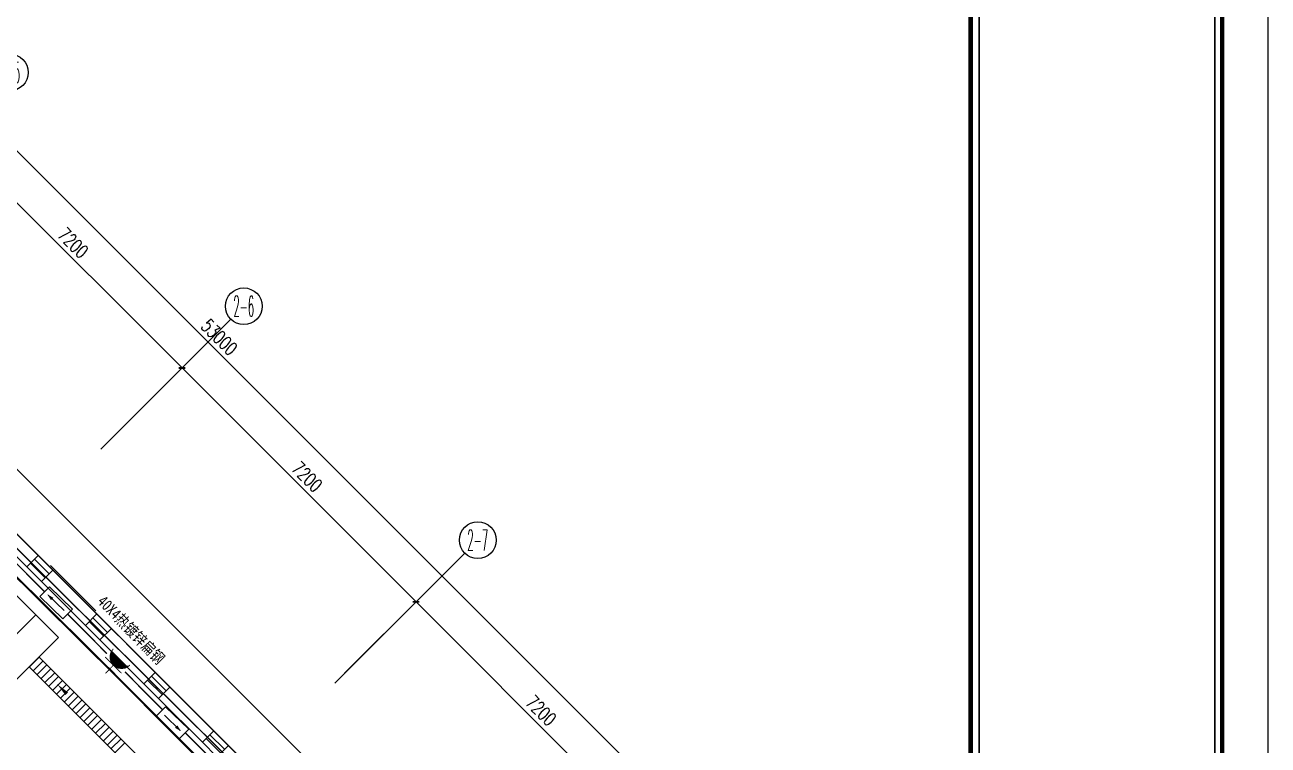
# Model space of a CAD drawing. Extents: x 815029915 to 815825525, y 579155098 to 579748855.
# Drawn here: x 815228619 to 815255670, y 579566485 to 579582167 of the extents above; entities that cross this region are included whole.
import ezdxf
from ezdxf.enums import TextEntityAlignment as Align

# ---------------------------------------------------------------- set-up
doc = ezdxf.new("R2010")
doc.units = 0
doc.header["$LTSCALE"] = 100
doc.header["$MEASUREMENT"] = 0
doc.linetypes.add('HIDDEN', pattern=[0.375, 0.25, -0.125])
for name, color, linetype in [('AXIS', 3, 'Continuous'), ('AXIS_TEXT', 7, 'Continuous'), ('BR-消防应急灯具', 3, 'Continuous'), ('DIM_SYMB', 3, 'Continuous'), ('GROUND', 2, 'Continuous'), ('TK', 7, 'Continuous'), ('WALL', 9, 'Continuous'), ('WINDOW', 4, 'Continuous'), ('ZG-图框层', 4, 'Continuous'), ('zm', 1, 'Continuous'), ('电-强电平面-线缆', 3, 'Continuous'), ('电-接地防雷-接地线', 132, 'Continuous'), ('设备-插座', 3, 'Continuous')]:
    doc.layers.add(name, color=color, linetype=linetype)
doc.styles.add('_TCH_AXIS', font='COMPLEX', dxfattribs={"bigfont": 'GBCBIG'})
doc.styles.add('_TCH_DIM_T3', font='SIMPLEX', dxfattribs={"width": 0.705882, "bigfont": 'GBCBIG'})
doc.styles.add('COMPLEX', font='COMPLEX')
doc.styles.add('IDQSTYLE', font='txt.shx', dxfattribs={"width": 0.7, "bigfont": 'hztxt.shx'})
doc.styles.add('ST', font='')
doc.styles.get("Standard").update_dxf_attribs({"font": 'gbenor.shx', "bigfont": 'gbcbig.shx'})
doc.styles.get('ST').set_extended_font_data('SimSun')
doc.linetypes.add('GDLine', pattern='A,1,-3,5.8,["|",Standard,S=4,R=-45,X=-1.407,Y=-0.7],-0.1,["|",Standard,S=4,R=-45,X=-1.407,Y=-0.7],-0.1,["|",Standard,S=4,R=-45,X=-1.407,Y=-0.7],-0.1,["|",Standard,S=4,R=-45,X=-1.407,Y=-0.7],-0.1,5.8,-3,1', length=20)
doc.dimstyles.new('_TCH_ARCH-100', dxfattribs={"dimscale": 100, "dimtxt": 2.975, "dimasz": 1, "dimexe": 2.5, "dimexo": 3, "dimgap": 1, "dimtad": 1, "dimdec": 0, "dimzin": 0, "dimdsep": 46, "dimtxsty": '_TCH_DIM_T3', "dimblk": 'ARCHTICK', "dimcen": 0.09, "dimclrt": 7, "dimazin": 2, "dimtfac": 1, "dimtdec": 0, "dimtix": 1, "dimtmove": 2, "dimatfit": 3, "dimfxl": 0, "dimtolj": 1, "dimtzin": 0, "dimarcsym": 0})

# ---------------------------------------------------------------- blocks, each defined once
blk = doc.blocks.new('CCIAD-TK-A0-图签')
at = {"layer": 'TK', "const_width": 1}
blk.add_lwpolyline([(1124.29, 10.46), (1124.29, 831)], dxfattribs=at)
at = {"layer": 'TK'}
blk.add_lwpolyline([(1124.29, 10.46), (1179, 10.46), (1179, 831)], dxfattribs=at)
at = {"layer": 'TK', "const_width": 0.347}
blk.add_lwpolyline([(1126.12, 756.84), (1177.39, 756.84), (1177.39, 189.94), (1126.12, 189.94)], close=True, dxfattribs=at)
blk = doc.blocks.new('*X51')
at = {"color": 0, "linetype": 'Continuous'}
for p, q in [((162.29, 154.93), (164.49, 157.14)), ((159.6, 156.77), (159.62, 156.79)), ((159.66, 156.55), (159.91, 156.79)), ((159.75, 156.35), (160.19, 156.79)), ((159.84, 156.17), (160.47, 156.79)), ((159.95, 155.99), (160.75, 156.79)), ((160.08, 155.83), (161.04, 156.79)), ((160.21, 155.68), (161.32, 156.79)), ((160.35, 155.55), (161.6, 156.79)), ((160.51, 155.42), (161.89, 156.79)), ((160.68, 155.3), (162.17, 156.79)), ((160.86, 155.2), (162.45, 156.79)), ((161.05, 155.11), (162.73, 156.79)), ((161.26, 155.03), (163.02, 156.79)), ((161.48, 154.98), (163.3, 156.79)), ((161.72, 154.93), (163.58, 156.79)), ((161.99, 154.92), (163.87, 156.79)), ((162.63, 155), (164.43, 156.79)), ((163.08, 155.16), (164.27, 156.35))]:
    blk.add_line(p, q, dxfattribs=at)
blk = doc.blocks.new('HC000134')
at = {"color": 0, "linetype": 'Continuous', "const_width": 0.2}
blk.add_lwpolyline([(-2.5, 5, 0.198912), (-1.77, 3.23, 0.198912), (0, 2.5, 0.198912), (1.77, 3.23, 0.198912), (2.5, 5)], format="xyb", dxfattribs=at)
for points in [[(-2.42, 4.38), (2.42, 4.38)], [(-2.55, 2.48), (2.48, 2.48)], [(0, 2.5), (0, 0)]]:
    blk.add_lwpolyline(points, dxfattribs=at)
at = {"color": 0, "linetype": 'Continuous'}
blk.add_blockref('*X51', (-162.01, -152.42), dxfattribs=at)
at = {"color": 0, "style": 'IDQSTYLE', "width": 0.7}
blk.add_attdef('PSFHATT', (4.5, 0), '', height=2.5, dxfattribs=at)
blk = doc.blocks.new('BR-DZX')
at = {"color": 7}
blk.add_line((55, -75), (295, -75), dxfattribs=at)
at = {"color": 3}
blk.add_solid([(115, -93), (42, -75), (115, -57)], dxfattribs=at)
at = {"layer": 'BR-消防应急灯具', "color": 3}
for p, q in [((0, 0), (350, 0)), ((0, 0), (0, -150)), ((350, 0), (350, -150)), ((350, -150), (0, -150))]:
    blk.add_line(p, q, dxfattribs=at)
at = {"flags": 1}
blk.add_attdef('A', (0, 0), '', height=2.5, dxfattribs=at)
blk = doc.blocks.new('$TCHSYS$WIN2D')
for p, q in [((-0.5, 0.5), (0.5, 0.5)), ((-0.5, 0.5), (-0.5, -0.5)), ((0.5, 0.167), (-0.5, 0.167)), ((0.5, 0.5), (0.5, -0.5)), ((0.5, -0.167), (-0.5, -0.167)), ((-0.5, -0.5), (0.5, -0.5))]:
    blk.add_line(p, q)
blk = doc.blocks.new('_AXISO')
blk.add_circle((0, 0), 0.5)
at = {"layer": 'AXIS_TEXT', "style": 'COMPLEX', "width": 1.041667}
blk.add_attdef('A', text='', height=0.56, dxfattribs=at).set_placement((-0.25, -0.28), (0.25, -0.28), align=Align.FIT)
blk = doc.blocks.new('_ArchTick')
at = {"color": 0, "linetype": 'ByBlock', "const_width": 0.4}
blk.add_lwpolyline([(-0.5, -0.5), (0.5, 0.5)], dxfattribs=at)
blk = doc.blocks.new('*D169')
at = {"layer": 'AXIS', "color": 0, "lineweight": -2, "transparency": 16777216}
for p, q in [((815211815, 579591808), (815214114, 579594106)), ((815213937, 579593930), (815251413, 579556453)), ((815249292, 579554332), (815251590, 579556630))]:
    blk.add_line(p, q, dxfattribs=at)
at = {"layer": 'Defpoints', "color": 0, "transparency": 16777216}
for p in [(815211603, 579591596), (815251413, 579556453), (815249080, 579554120)]:
    blk.add_point(p, dxfattribs=at)
at = {"layer": 'AXIS', "color": 0, "lineweight": -2, "transparency": 16777216, "xscale": 100, "yscale": 100, "zscale": 100}
for p, rotation in [((815213937, 579593930), 135.0000000001822), ((815251413, 579556453), 315.0000000001822)]:
    blk.add_blockref('_ArchTick', p, dxfattribs=dict(at, rotation=rotation))
at = {"layer": 'AXIS', "color": 7, "transparency": 16777216, "insert": (815232851, 579575367), "char_height": 297.5, "attachment_point": 5, "rotation": 315, "style": '_TCH_DIM_T3'}
blk.add_mtext('\\A1;53000', dxfattribs=at)
blk = doc.blocks.new('*D177')
at = {"layer": 'AXIS', "color": 0, "lineweight": -2, "transparency": 16777216}
for p, q in [((815225392, 579578232), (815227124, 579579964)), ((815226948, 579579788), (815232039, 579574696)), ((815230483, 579573141), (815232215, 579574873))]:
    blk.add_line(p, q, dxfattribs=at)
at = {"layer": 'Defpoints', "color": 0, "transparency": 16777216}
for p in [(815225180, 579578020), (815232039, 579574696), (815230271, 579572929)]:
    blk.add_point(p, dxfattribs=at)
at = {"layer": 'AXIS', "color": 0, "lineweight": -2, "transparency": 16777216, "xscale": 100, "yscale": 100, "zscale": 100}
for p, rotation in [((815226948, 579579788), 135.0000000006708), ((815232039, 579574696), 315.0000000006708)]:
    blk.add_blockref('_ArchTick', p, dxfattribs=dict(at, rotation=rotation))
at = {"layer": 'AXIS', "color": 7, "transparency": 16777216, "insert": (815229669, 579577418), "char_height": 297.5, "attachment_point": 5, "rotation": 315, "style": '_TCH_DIM_T3'}
blk.add_mtext('\\A1;7200', dxfattribs=at)
blk = doc.blocks.new('*D178')
at = {"layer": 'AXIS', "color": 0, "lineweight": -2, "transparency": 16777216}
for p, q in [((815230483, 579573141), (815232215, 579574873)), ((815232039, 579574696), (815237130, 579569605)), ((815235574, 579568050), (815237307, 579569782))]:
    blk.add_line(p, q, dxfattribs=at)
at = {"layer": 'Defpoints', "color": 0, "transparency": 16777216}
for p in [(815230271, 579572929), (815237130, 579569605), (815235362, 579567837)]:
    blk.add_point(p, dxfattribs=at)
at = {"layer": 'AXIS', "color": 0, "lineweight": -2, "transparency": 16777216, "xscale": 100, "yscale": 100, "zscale": 100}
for p, rotation in [((815232039, 579574696), 135.0000000006708), ((815237130, 579569605), 315.0000000006708)]:
    blk.add_blockref('_ArchTick', p, dxfattribs=dict(at, rotation=rotation))
at = {"layer": 'AXIS', "color": 7, "transparency": 16777216, "insert": (815234760, 579572327), "char_height": 297.5, "attachment_point": 5, "rotation": 315, "style": '_TCH_DIM_T3'}
blk.add_mtext('\\A1;7200', dxfattribs=at)
blk = doc.blocks.new('*D179')
at = {"layer": 'AXIS', "color": 0, "lineweight": -2, "transparency": 16777216}
for p, q in [((815235574, 579568050), (815237307, 579569782)), ((815237130, 579569605), (815242221, 579564514)), ((815240665, 579562958), (815242398, 579564691))]:
    blk.add_line(p, q, dxfattribs=at)
at = {"layer": 'Defpoints', "color": 0, "transparency": 16777216}
for p in [(815235362, 579567837), (815242221, 579564514), (815240453, 579562746)]:
    blk.add_point(p, dxfattribs=at)
at = {"layer": 'AXIS', "color": 0, "lineweight": -2, "transparency": 16777216, "xscale": 100, "yscale": 100, "zscale": 100}
for p, rotation in [((815237130, 579569605), 135), ((815242221, 579564514), 315)]:
    blk.add_blockref('_ArchTick', p, dxfattribs=dict(at, rotation=rotation))
at = {"layer": 'AXIS', "color": 7, "transparency": 16777216, "insert": (815239851, 579567236), "char_height": 297.5, "attachment_point": 5, "rotation": 315, "style": '_TCH_DIM_T3'}
blk.add_mtext('\\A1;7200', dxfattribs=at)
blk = doc.blocks.new('ll')
at = {"layer": 'ZG-图框层'}
blk.add_lwpolyline([(815136770, 579524220), (815255670, 579524220), (815255670, 579608320), (815136770, 579608320)], close=True, dxfattribs=at)

msp = doc.modelspace()

# ---------------------------------------------------------------- linework, layer by layer
for p, q in [((815243211, 579556311.6), (815218108.7, 579581413.9)), ((815228291.1, 579569888.1), (815229351.7, 579568827.4)), ((815228856.7, 579569322.4), (815228291.1, 579569888.1)), ((815228291.1, 579568756.7), (815228856.7, 579569322.4)), ((815229351.7, 579568827.4), (815228291.1, 579567766.8)), ((815228927.4, 579568403.1), (815228715.3, 579568191)), ((815228715.3, 579568191), (815239569.4, 579557336.9)), ((815239781.5, 579557549.1), (815228927.4, 579568403.1))]:
    msp.add_line(p, q)
at = {"color": 252, "linetype": 'Continuous'}
for p, q in [((815228716.4, 579568189.9), (815228928.6, 579568402)), ((815228801.3, 579568105), (815229013.4, 579568317.2)), ((815228886.1, 579568020.2), (815229098.3, 579568232.3)), ((815228971, 579567935.3), (815229183.1, 579568147.5)), ((815229055.8, 579567850.5), (815229268, 579568062.6)), ((815229140.7, 579567765.6), (815229352.8, 579567977.8)), ((815229225.6, 579567680.8), (815229437.7, 579567892.9)), ((815229310.4, 579567595.9), (815229522.5, 579567808.1)), ((815229395.3, 579567511.1), (815229607.4, 579567723.2)), ((815229480.1, 579567426.2), (815229692.2, 579567638.3)), ((815229565, 579567341.4), (815229777.1, 579567553.5)), ((815229649.8, 579567256.5), (815229862, 579567468.6)), ((815229734.7, 579567171.7), (815229946.8, 579567383.8)), ((815229819.5, 579567086.8), (815230031.7, 579567298.9)), ((815229904.4, 579567002), (815230116.5, 579567214.1)), ((815229989.2, 579566917.1), (815230201.4, 579567129.2)), ((815230074.1, 579566832.2), (815230286.2, 579567044.4)), ((815230158.9, 579566747.4), (815230371.1, 579566959.5)), ((815230243.8, 579566662.5), (815230455.9, 579566874.7)), ((815230328.6, 579566577.7), (815230540.8, 579566789.8)), ((815230413.5, 579566492.8), (815230625.6, 579566705)), ((815230498.3, 579566408), (815230710.5, 579566620.1)), ((815230583.2, 579566323.1), (815230795.3, 579566535.3))]:
    msp.add_line(p, q, dxfattribs=at)
at = {"layer": 'AXIS'}
for p, q in [((815230270.9, 579572928.6), (815233099.4, 579575757.1)), ((815235362.1, 579567837.5), (815238190.5, 579570665.9))]:
    msp.add_line(p, q, dxfattribs=at)
at = {"layer": 'DIM_SYMB'}
msp.add_lwpolyline([(815239095.4, 579557985.1, 0, 0, 0), (815229316.6, 579567817.8, 0, 80, 0), (815229528.1, 579567605.1, 0, 0, 0)], format="xyseb", dxfattribs=at)
at = {"layer": 'GROUND'}
for points in [[(815205298.1, 579563610.1), (815205298.1, 579567637.3), (815224472.7, 579548462.7), (815222139.2, 579546129.3), (815232321.6, 579535946.9), (815242503.9, 579546129.3), (815238473.4, 579550159.8), (815244625.2, 579556311.6), (815218108.7, 579582828.1), (815214502.5, 579579221.9), (815206514.2, 579587210.1), (815205298.1, 579587210.1), (815205298.1, 579588710.1), (815189998.1, 579588710.1), (815189998.1, 579589610.1), (815181598.1, 579589610.1), (815181598.1, 579582710.1), (815177998.1, 579582710.1)], [(815204298.1, 579563610.1), (815204298.1, 579570051.5), (815225886.9, 579548462.7), (815223553.4, 579546129.3), (815232321.6, 579537361.2), (815241089.7, 579546129.3), (815237059.2, 579550159.8), (815243211, 579556311.6), (815218108.7, 579581413.9), (815214502.5, 579577807.7), (815206100, 579586210.1), (815204298.1, 579586210.1), (815204298.1, 579587710.1), (815188998.1, 579587710.1), (815188998.1, 579588610.1), (815182598.1, 579588610.1), (815182598.1, 579581710.1), (815176998.1, 579581710.1)]]:
    msp.add_lwpolyline(points, dxfattribs=at)
at = {"layer": 'WALL'}
for p, q in [((815227796.1, 579571726.5), (815228909.8, 579570612.9)), ((815228397.6, 579570630.1), (815228662.3, 579570365.4)), ((815229228, 579570294.7), (815230182.6, 579569340.1)), ((815228980.5, 579570047.2), (815229935.1, 579569092.6)), ((815230500.8, 579569021.9), (815231455.4, 579568067.3)), ((815230253.3, 579568774.4), (815231207.9, 579567819.8)), ((815231773.6, 579567749.1), (815232728.1, 579566794.5)), ((815231526.1, 579567501.6), (815232480.7, 579566547))]:
    msp.add_line(p, q, dxfattribs=at)
for points in [[(815228909.8, 579570612.9), (815228662.3, 579570365.4)], [(815229228, 579570294.7), (815228980.5, 579570047.2)], [(815230182.6, 579569340.1), (815229935.1, 579569092.6)], [(815230500.8, 579569021.9), (815230253.3, 579568774.4)], [(815231455.4, 579568067.3), (815231207.9, 579567819.8)], [(815231773.6, 579567749.1), (815231526.1, 579567501.6)], [(815232728.1, 579566794.5), (815232480.7, 579566547)]]:
    msp.add_lwpolyline(points, dxfattribs=at)
at = {"layer": 'ZG-图框层', "const_width": 100}
msp.add_lwpolyline([(815139270.1, 579525220), (815254670.1, 579525220), (815254670.1, 579607320), (815139270.1, 579607320)], close=True, dxfattribs=at)
at = {"layer": 'zm', "color": 1}
msp.add_line((815229178, 579570394.7), (815230163.4, 579569409.2), dxfattribs=at)
at = {"layer": '电-强电平面-线缆', "color": 1, "linetype": 'HIDDEN', "const_width": 30}
for points in [[(815225732, 579573148.9), (815229047.8, 579569826.7)], [(815230402.4, 579568477.8), (815229549.6, 579569338.7)], [(815231614.4, 579567254.5), (815230797.5, 579568079)], [(815235453, 579563380), (815232107.2, 579566757.1)]]:
    msp.add_lwpolyline(points, dxfattribs=at)
at = {"layer": '电-强电平面-线缆', "color": 1, "linetype": 'Continuous', "const_width": 45}
for points in [[(815228391.7, 579570188.2), (815230459.1, 579568137.3)], [(815230459.1, 579568137.3), (815235561, 579563019.3)]]:
    msp.add_lwpolyline(points, dxfattribs=at)
at = {"layer": '电-接地防雷-接地线', "linetype": 'GDLine', "ltscale": 0.5, "const_width": 30}
msp.add_lwpolyline([(815242906.2, 579556419.2), (815217932.1, 579581198)], dxfattribs=at)

# ---------------------------------------------------------------- block references
at = {"layer": 'AXIS'}
ref = msp.add_blockref('_AXISO', (815228291.1, 579581131.1), dxfattribs=dict(at, xscale=800, yscale=800, zscale=800))
ref.add_attrib('A', '2-5', dxfattribs={"color": 7, "height": 452.55, "style": '_TCH_AXIS', "width": 0.35}).set_placement((815228064.8, 579580904.8), (815228517.3, 579580904.8), align=Align.FIT)
ref = msp.add_blockref('_AXISO', (815233382.2, 579576039.9), dxfattribs=dict(at, xscale=800, yscale=800, zscale=800))
ref.add_attrib('A', '2-6', dxfattribs={"color": 7, "height": 452.55, "style": '_TCH_AXIS', "width": 0.35}).set_placement((815233155.9, 579575813.6), (815233608.5, 579575813.6), align=Align.FIT)
ref = msp.add_blockref('_AXISO', (815238473.4, 579570948.7), dxfattribs=dict(at, xscale=800, yscale=800, zscale=800))
ref.add_attrib('A', '2-7', dxfattribs={"color": 7, "height": 452.55, "style": '_TCH_AXIS', "width": 0.35}).set_placement((815238247.1, 579570722.5), (815238699.7, 579570722.5), align=Align.FIT)
at = {"layer": 'TK', "xscale": 100, "yscale": 100, "zscale": 100}
msp.add_blockref('CCIAD-TK-A0-图签', (815136770.1, 579524174.3), dxfattribs=at)
at = {"layer": 'WINDOW', "xscale": 449.9999998850108, "yscale": -350, "zscale": 449.9999998850108, "rotation": 315.0000000000008}
for p in [(815228945.1, 579570330), (815230217.9, 579569057.2), (815231490.7, 579567784.4), (815232763.5, 579566511.6)]:
    msp.add_blockref('$TCHSYS$WIN2D', p, dxfattribs=at)
at = {"layer": 'zm', "color": 1}
msp.add_blockref('ll', (0, 0), dxfattribs=at)
at = {"layer": 'zm', "color": 1, "xscale": 2, "yscale": 2, "zscale": 2}
for p, rotation in [((815229152.4, 579569934.3), 315.7968299039073), ((815231974.6, 579566619.4), 136.0749197466798)]:
    msp.add_blockref('BR-DZX', p, dxfattribs=dict(at, rotation=rotation))
at = {"layer": '设备-插座', "xscale": 99.99999999999999, "yscale": 99.99999999999999, "zscale": 99.99999999999999, "rotation": 315.4148974338108}
msp.add_blockref('HC000134', (815230371.3, 579568048.3), dxfattribs=at)

# ---------------------------------------------------------------- texts
at = {"layer": 'zm', "color": 4, "style": 'ST', "width": 0.8}
msp.add_text('40X4热镀锌扁钢', height=250, rotation=314.21536, dxfattribs=at).set_placement((815230178.5, 579569591.8))

# ---------------------------------------------------------------- dimensions: what is measured, and where the dimension line sits
at = {"layer": 'AXIS'}
for p1, p2, distance, picture, middle in [((815211603.3, 579591596.2), (815249080, 579554119.6), 3300, '*D169', (815232851, 579575367.3)), ((815225179.8, 579578019.8), (815230270.9, 579572928.6), 2500, '*D177', (815229669, 579577417.9)), ((815230270.9, 579572928.6), (815235362.1, 579567837.5), 2500, '*D178', (815234760.2, 579572326.7)), ((815235362.1, 579567837.5), (815240453.3, 579562746.3), 2500, '*D179', (815239851.4, 579567235.5))]:
    dim = msp.add_aligned_dim(p1=p1, p2=p2, distance=distance, dimstyle='_TCH_ARCH-100', dxfattribs=at)
    dim.commit()
    dim.dimension.update_dxf_attribs({"geometry": picture, "text_midpoint": middle})

doc.saveas('drawing.dxf')
